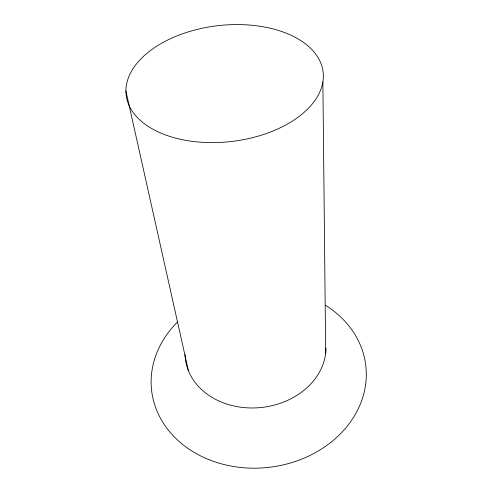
<?xml version="1.0" encoding="UTF-8"?>
<svg xmlns="http://www.w3.org/2000/svg" width="492" height="492" viewBox="0 0 492 492"><rect width="100%" height="100%" fill="white"/><g stroke="black" fill="none" stroke-linecap="round" stroke-linejoin="round"><path stroke-width="0.74" d="M125.915 91.02L188.411 370.728M322.869 82.01A99.15 58.308 -6.6 0 1 167.028 135.491A99.15 58.308 -6.6 0 1 184.014 33.284A99.15 58.308 -6.6 0 1 322.869 82.01L325.692 353.244M326.024 347.93A70.676 57.355 -6.6 0 1 256.16 407.88A70.676 57.355 -6.6 0 1 185.017 354.511M325.403 305.206A107.803 89.778 -6.6 0 1 342.112 432.056A107.803 89.778 -6.6 0 1 189.469 449.436A107.803 89.778 -6.6 0 1 177.452 322.051"/></g></svg>
